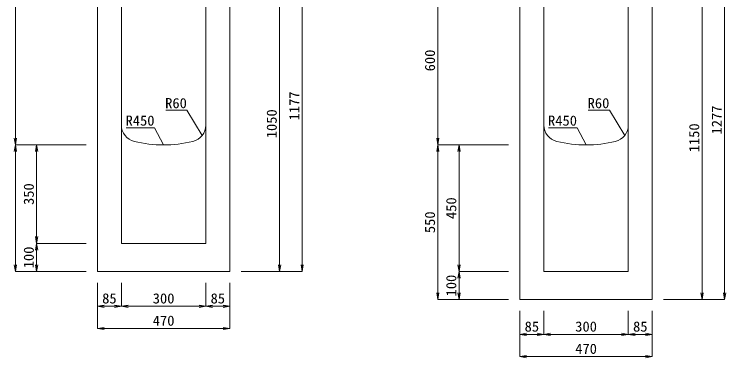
# Model space of a CAD drawing. Units: millimetres at full size. Extents: x -734 to 58102, y 49499 to 87169.
# Drawn here: x 9779 to 12305, y 56777 to 57998 of the extents above; entities that cross this region are included whole.
import ezdxf
from ezdxf.enums import TextEntityAlignment as Align

# ---------------------------------------------------------------- set-up
doc = ezdxf.new("R2010")
doc.units = ezdxf.units.MM
doc.header["$LTSCALE"] = 50
for name, color, linetype, lineweight in [('寸法線', 7, 'Continuous', 13), ('引出線', 4, 'Continuous', 13), ('本体', 2, 'Continuous', 20)]:
    doc.layers.add(name, color=color, linetype=linetype, lineweight=lineweight)
doc.styles.add('ＭＳ 明朝', font='')
doc.styles.get('ＭＳ 明朝').set_extended_font_data('MS Mincho')

# ---------------------------------------------------------------- blocks, each defined once
blk = doc.blocks.new('open_arrow')
at = {"color": 0, "linetype": 'Continuous', "lineweight": -2}
blk.add_lwpolyline([(7.5, 1.25), (0, 0), (7.5, -1.25)], dxfattribs=at)

msp = doc.modelspace()

# ---------------------------------------------------------------- linework, layer by layer
at = {"layer": '寸法線'}
for p, q in [((10801.49, 58260.85), (10801.49, 57083.85)), ((12301.49, 58260.85), (12301.49, 56983.85)), ((9783.14, 58133.85), (9783.14, 57533.85)), ((10721.23, 58133.85), (10721.23, 57083.85)), ((11283.14, 58133.85), (11283.14, 57533.85)), ((12221.23, 58133.85), (12221.23, 56983.85)), ((9783.14, 57533.85), (9783.14, 57083.85)), ((10034.48, 57533.85), (9783.14, 57533.85)), ((10034.48, 57533.85), (9783.14, 57533.85)), ((9858.69, 57183.85), (9858.69, 57533.85)), ((10034.48, 57533.85), (9858.69, 57533.85)), ((11283.14, 57533.85), (11283.14, 56983.85)), ((11534.48, 57533.85), (11283.14, 57533.85)), ((11534.48, 57533.85), (11283.14, 57533.85)), ((11358.69, 57083.85), (11358.69, 57533.85)), ((11534.48, 57533.85), (11358.69, 57533.85)), ((10034.48, 57183.85), (9858.69, 57183.85)), ((9858.69, 57083.85), (9858.69, 57183.85)), ((10034.48, 57183.85), (9858.69, 57183.85)), ((10034.48, 57083.85), (9783.14, 57083.85)), ((10034.48, 57083.85), (9858.69, 57083.85)), ((10584.52, 57083.85), (10801.49, 57083.85)), ((10584.52, 57083.85), (10721.23, 57083.85)), ((11534.48, 57083.85), (11358.69, 57083.85)), ((11358.69, 56983.85), (11358.69, 57083.85)), ((11534.48, 57083.85), (11358.69, 57083.85)), ((10074.5, 57043.83), (10074.5, 56881.26)), ((10074.5, 57043.83), (10074.5, 56960.31)), ((10159.5, 57043.83), (10159.5, 56960.31)), ((10159.5, 57043.83), (10159.5, 56960.31)), ((10459.5, 57043.83), (10459.5, 56960.31)), ((10459.5, 57043.83), (10459.5, 56960.31)), ((10544.5, 57043.83), (10544.5, 56881.26)), ((10544.5, 57043.83), (10544.5, 56960.31)), ((11534.48, 56983.85), (11283.14, 56983.85)), ((11534.48, 56983.85), (11358.69, 56983.85)), ((12084.52, 56983.85), (12301.49, 56983.85)), ((12084.52, 56983.85), (12221.23, 56983.85)), ((10074.5, 56960.31), (10159.5, 56960.31)), ((10159.5, 56960.31), (10459.5, 56960.31)), ((10459.5, 56960.31), (10544.5, 56960.31)), ((11574.5, 56943.83), (11574.5, 56781.26)), ((11574.5, 56943.83), (11574.5, 56860.31)), ((11659.5, 56943.83), (11659.5, 56860.31)), ((11659.5, 56943.83), (11659.5, 56860.31)), ((11959.5, 56943.83), (11959.5, 56860.31)), ((11959.5, 56943.83), (11959.5, 56860.31)), ((12044.5, 56943.83), (12044.5, 56781.26)), ((12044.5, 56943.83), (12044.5, 56860.31)), ((10074.5, 56881.26), (10544.5, 56881.26)), ((11574.5, 56860.31), (11659.5, 56860.31)), ((11659.5, 56860.31), (11959.5, 56860.31)), ((11959.5, 56860.31), (12044.5, 56860.31)), ((11574.5, 56781.26), (12044.5, 56781.26))]:
    msp.add_line(p, q, dxfattribs=at)
at = {"layer": '引出線'}
for points in [[(10446.57, 57567.17), (10392.16, 57657.06), (10317.49, 57657.06)], [(11946.57, 57567.17), (11892.16, 57657.06), (11817.49, 57657.06)], [(10309.5, 57533.85), (10277.28, 57595), (10176.27, 57595)], [(11809.5, 57533.85), (11777.28, 57595), (11676.27, 57595)]]:
    msp.add_lwpolyline(points, dxfattribs=at)
at = {"layer": '本体'}
for p, q in [((10074.5, 58133.85), (10074.5, 57083.85)), ((10159.5, 57604.38), (10159.5, 58133.85)), ((10459.5, 57604.38), (10459.5, 58133.85)), ((10544.5, 57083.85), (10544.5, 58133.85)), ((11574.5, 58133.85), (11574.5, 56983.85)), ((11659.5, 57604.38), (11659.5, 58133.85)), ((11959.5, 57604.38), (11959.5, 58133.85)), ((12044.5, 56983.85), (12044.5, 58133.85)), ((10159.5, 57604.38), (10159.5, 57183.85)), ((10459.5, 57604.38), (10459.5, 57183.85)), ((11659.5, 57604.38), (11659.5, 57083.85)), ((11959.5, 57604.38), (11959.5, 57083.85)), ((10159.5, 57183.85), (10459.5, 57183.85)), ((10074.5, 57083.85), (10544.5, 57083.85)), ((11659.5, 57083.85), (11959.5, 57083.85)), ((11574.5, 56983.85), (12044.5, 56983.85))]:
    msp.add_line(p, q, dxfattribs=at)
for centre, radius, start, end in [((10219.5, 57604.38), 60, 180, 256.65785), ((10399.5, 57604.38), 60, 283.34237, 0), ((11719.5, 57604.38), 60, 180, 256.65785), ((11899.5, 57604.38), 60, 283.34237, 0), ((10309.5, 57983.85), 450, 256.65777, 283.34225), ((11809.5, 57983.85), 450, 256.65777, 283.34225)]:
    msp.add_arc(centre, radius, start, end, dxfattribs=at)

# ---------------------------------------------------------------- block references
at = {"layer": '寸法線', "xscale": 3.2, "yscale": 3.2}
for p, rotation in [((9783.14, 57533.85), 90), ((11283.14, 57533.85), 90), ((9783.14, 57533.85), 270), ((9858.69, 57533.85), 270), ((11283.14, 57533.85), 270), ((11358.69, 57533.85), 270), ((9858.69, 57183.85), 90), ((9858.69, 57183.85), 270), ((9783.14, 57083.85), 90), ((9858.69, 57083.85), 90), ((10721.23, 57083.85), 90), ((10801.49, 57083.85), 90), ((11358.69, 57083.85), 90), ((11358.69, 57083.85), 270), ((11283.14, 56983.85), 90), ((11358.69, 56983.85), 90), ((12221.23, 56983.85), 90), ((12301.49, 56983.85), 90), ((10159.5, 56960.31), 180), ((10459.5, 56960.31), 180), ((10544.5, 56960.31), 180), ((10544.5, 56881.26), 180), ((11659.5, 56860.31), 180), ((11959.5, 56860.31), 180), ((12044.5, 56860.31), 180), ((12044.5, 56781.26), 180)]:
    msp.add_blockref('open_arrow', p, dxfattribs=dict(at, rotation=rotation))
for p in [(10074.5, 56960.31), (10159.5, 56960.31), (10459.5, 56960.31), (10074.5, 56881.26), (11574.5, 56860.31), (11659.5, 56860.31), (11959.5, 56860.31), (11574.5, 56781.26)]:
    msp.add_blockref('open_arrow', p, dxfattribs=at)
at = {"layer": '引出線', "xscale": 0.0533, "yscale": 0.0533}
for p, rotation in [((10446.57, 57567.17), 121.2), ((11946.57, 57567.17), 121.2), ((10309.5, 57533.85), 117.8), ((11809.5, 57533.85), 117.8)]:
    msp.add_blockref('open_arrow', p, dxfattribs=dict(at, rotation=rotation))

# ---------------------------------------------------------------- texts
at = {"layer": '寸法線', "style": 'ＭＳ 明朝', "width": 1.05}
for s, p in [('600', (11255.12, 57833.85)), ('1177', (10773.47, 57672.35)), ('1050', (10693.21, 57608.85)), ('1277', (12273.47, 57622.35)), ('1150', (12193.21, 57558.85)), ('350', (9830.67, 57358.85)), ('450', (11330.67, 57308.85)), ('550', (11255.12, 57258.85)), ('100', (9830.67, 57133.85)), ('100', (11330.67, 57033.85))]:
    msp.add_text(s, height=36.03, rotation=90, dxfattribs=at).set_placement(p, align=Align.MIDDLE_CENTER)
for s, p in [('85', (10117, 56988.33)), ('300', (10309.5, 56988.33)), ('85', (10502, 56988.33)), ('470', (10309.5, 56909.28)), ('85', (11617, 56888.33)), ('300', (11809.5, 56888.33)), ('85', (12002, 56888.33)), ('470', (11809.5, 56809.28))]:
    msp.add_text(s, height=36.03, dxfattribs=at).set_placement(p, align=Align.MIDDLE_CENTER)
at = {"layer": '引出線', "style": 'ＭＳ 明朝', "width": 1.05}
for s, p in [('R60', (10392.16, 57700.26)), ('R60', (11892.16, 57700.26)), ('R450', (10277.28, 57638.2)), ('R450', (11777.28, 57638.2))]:
    msp.add_text(s, height=36.03, dxfattribs=at).set_placement(p, align=Align.TOP_RIGHT)

doc.saveas('drawing.dxf')
